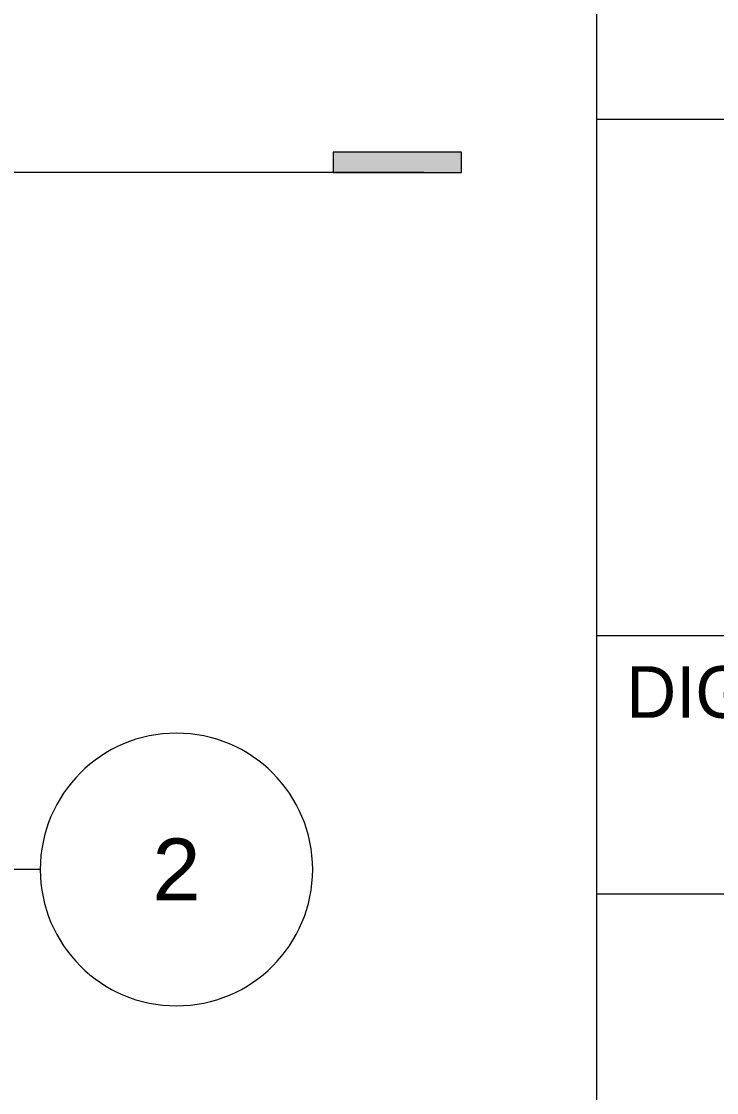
# Model space of a CAD drawing. Header units: millimetres. Extents: x -280308 to 6402717, y -14 to 2073074.
# Drawn here: x 26814 to 31867, y 409203 to 416983 of the extents above; entities that cross this region are included whole.
import ezdxf
from ezdxf.enums import TextEntityAlignment as Align

# ---------------------------------------------------------------- set-up
doc = ezdxf.new("R2010")
doc.units = ezdxf.units.MM
doc.layers.get('0').update_dxf_attribs({"lineweight": 0})
for name, color, linetype, lineweight in [('A-ANNOTATION', 144, 'Continuous', 0), ('A-FURN-EQPM', 177, 'Continuous', 0), ('A-Z22-T-Anno_Text', 152, 'Continuous', 9)]:
    doc.layers.add(name, color=color, linetype=linetype, lineweight=lineweight)
doc.layers.add('A-TEXT', color=254, linetype='Continuous')
doc.layers.add('TEXTKOP', color=7, linetype='Continuous')
doc.styles.add('1 100', font='GOTHIC.TTF')
doc.styles.get("Standard").update_dxf_attribs({"font": 'arial.ttf'})
doc.styles.add('TGF_A', font='arial.ttf')

# ---------------------------------------------------------------- blocks, each defined once
blk = doc.blocks.new('KOP GAMBAR')
at = {"color": 5}
blk.add_line((342287.1, 109561.4), (342287.1, 164961.4), dxfattribs=at)
at = {"ltscale": 8}
blk.add_line((342287.1, 140760.7), (352287.1, 140760.7), dxfattribs=at)
for p, q in [((342287.1, 137760.7), (352287.1, 137760.7)), ((342287.1, 136260.7), (352287.1, 136260.7))]:
    blk.add_line(p, q)
at = {"layer": 'TEXTKOP', "style": '1 100'}
blk.add_text('DIGAMBAR :', height=300, dxfattribs=at).set_placement((342459.1, 137432.7), align=Align.MIDDLE_LEFT)
blk = doc.blocks.new('*U539')
at = {"layer": 'A-ANNOTATION', "ltscale": 0.5}
blk.add_line((0, 0), (0, -7.641), dxfattribs=at)
at = {"layer": 'A-ANNOTATION'}
blk.add_circle((0, 2.75), 2.75, dxfattribs=at)
at = {"layer": 'A-TEXT'}
blk.add_attdef('N', text='', height=0.9, dxfattribs=at).set_placement((0, 2.75), align=Align.MIDDLE_CENTER)
blk = doc.blocks.new('A$Cf37525da')
at = {"color": 124}
ref = blk.add_blockref('*U539', (4643.8, -13700), dxfattribs=dict(at, xscale=-360.0000000000001, yscale=360.0000000000001, zscale=360.0000000000001, rotation=270))
ref.add_attrib('N', '2', dxfattribs={"layer": 'A-TEXT', "height": 450}).set_placement((5633.8, -13700), align=Align.MIDDLE_CENTER)
blk = doc.blocks.new('CALLOUT-SECT')
h = blk.add_hatch(color=256)
h.dxf.hatch_style = 1
h.paths.add_polyline_path([(0, 0), (0, 0.03486), (-0.21876, 0.03486), (-0.21876, 0)])
blk.add_lwpolyline([(0, 0), (0, 0.03486), (-0.21876, 0.03486), (-0.21876, 0)], close=True)
blk = doc.blocks.new('*U540')
at = {"lineweight": -2}
blk.add_line((19.2331, 0), (14.5507, 0), dxfattribs=at)
blk.add_blockref('CALLOUT-SECT', (19.2974, 0), dxfattribs=at)
at = {"color": 7, "lineweight": -2, "style": 'TGF_A', "flags": 8}
for tag, height, p in [('NOTE1', 0.0625, (0, 0.3375)), ('DET', 0.0938, (0, 0.0961)), ('SHT', 0.075, (0, -0.1021)), ('NOTE2', 0.0625, (0, -0.3994))]:
    blk.add_attdef(tag, text='', height=height, dxfattribs=at).set_placement(p, align=Align.MIDDLE)
blk = doc.blocks.new('A$Cba193409')
at = {"layer": 'A-Z22-T-Anno_Text', "color": 7, "xscale": 4266.666666600002, "yscale": 4266.666666600002, "zscale": 4266.666666600002}
blk.add_blockref('*U540', (-74879.7, -8888.9), dxfattribs=at)
blk = doc.blocks.new('2')
at = {"ltscale": 0.25}
blk.add_blockref('A$Cf37525da', (22307.9, 424523.3), dxfattribs=at)
at = {"layer": 'A-FURN-EQPM', "color": 0, "linetype": 'ByBlock', "lineweight": -2, "ltscale": 0.25}
blk.add_blockref('A$Cba193409', (22557.9, 424773.3), dxfattribs=at)

msp = doc.modelspace()

# ---------------------------------------------------------------- block references
at = {"layer": 'A-FURN-EQPM', "color": 0, "linetype": 'ByBlock', "lineweight": -2, "xscale": 1.25, "yscale": 1.25, "zscale": 1.25}
msp.add_blockref('KOP GAMBAR', (-396862.5, 240321.6), dxfattribs=at)

# ---------------------------------------------------------------- next in the draw order: block references
msp.add_blockref('2', (0, 0))

doc.saveas('drawing.dxf')
